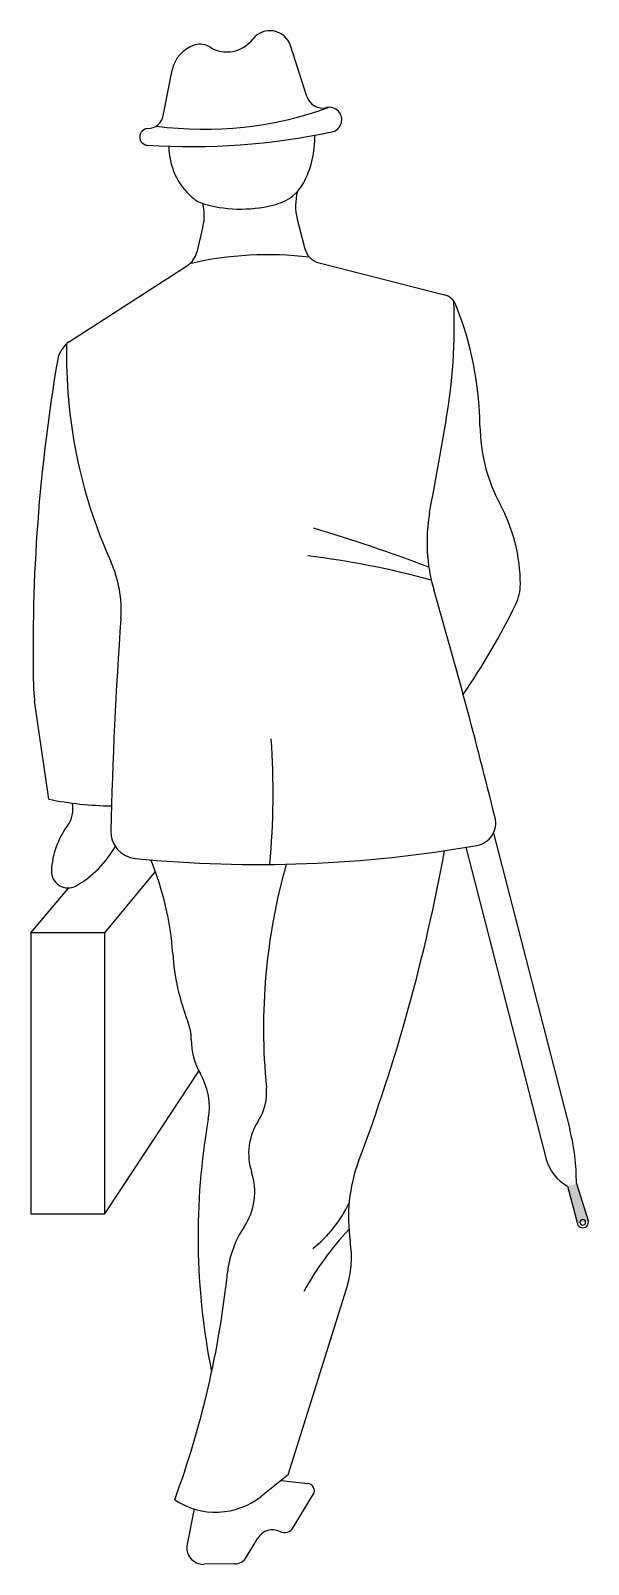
# Model space of a CAD drawing. Extents: x -8.1 to 18.1, y 1.6 to 73.9.
import ezdxf

# ---------------------------------------------------------------- set-up
doc = ezdxf.new("R2010")
doc.units = 0
doc.layers.get('0').update_dxf_attribs({"linetype": 'CONTINUOUS'})

msp = doc.modelspace()

# ---------------------------------------------------------------- linework, layer by layer
for p, q in [((4.87, 70.765), (4.102, 73.157)), ((-1.888, 69.859), (-1.471, 71.995)), ((4.422, 64.991), (4.78, 63.594)), ((-0.017, 64.638), (-0.31, 63.43)), ((5.447, 62.928), (11.354, 61.424)), ((-6.303, 59.219), (-0.753, 62.807)), ((-7.283, 37.675), (-7.945, 42.299)), ((12.363, 35.411), (16.15, 20.734)), ((13.661, 36.078), (17.254, 22.144)), ((-4.646, 31.391), (-2.26, 34.265)), ((-8.132, 31.391), (-6.342, 33.498)), ((-4.646, 31.391), (-8.132, 31.391)), ((-8.132, 31.391), (-8.132, 18.148)), ((-4.646, 18.148), (-4.646, 31.391)), ((-4.646, 18.148), (-0.205, 24.863)), ((17.567, 19.578), (18.118, 17.834)), ((17.148, 19.449), (17.615, 17.688)), ((-8.132, 18.148), (-4.646, 18.148)), ((3.993, 5.858), (6.746, 14.625)), ((3.993, 5.858), (2.736, 4.859)), ((3.658, 5.591), (4.922, 5.46)), ((4.234, 3.377), (5.179, 4.941)), ((-0.429, 4.256), (-0.763, 2.591)), ((2.037, 1.995), (2.57, 2.885)), ((1.469, 1.668), (0.018, 1.65))]:
    msp.add_line(p, q)
msp.add_lwpolyline([(17.737, 17.755, 1), (18, 17.755, 1)], format="xyb", close=True)
for centre, radius, start, end in [((3.136, 72.846), 1.015, 17.80136, 142.5802), ((0.055, 71.697), 1.556, 106.7287, 168.9594), ((-0.148, 72.375), 0.849, 58.01824, 106.7287), ((1.113, 74.394), 1.533, 238.0182, 322.5802), ((0.052, 86.405), 17.186, 262.4077, 289.9817), ((5.62, 71.006), 0.788, 197.8014, 283.2206), ((5.934, 69.67), 0.584, 281.9548, 103.2206), ((-2.627, 70.003), 0.753, 271.1677, 348.9594), ((-2.604, 68.857), 0.393, 91.16773, 266.4122), ((-0.614, 100.596), 32.194, 266.4122, 281.9548), ((0.868, 68.776), 4.379, 331.438, 2.12787), ((1.567, 68.426), 3.193, 180.1648, 229.0965), ((2.931, 67.653), 2.029, 285.7471, 331.438), ((0.524, 67.222), 1.6, 229.0965, 255.017), ((-2.146, 65.155), 2.191, 346.364, 14.98611), ((6.893, 65.625), 2.551, 165.0412, 194.3756), ((1.755, 71.823), 6.362, 255.017, 285.7471), ((5.675, 63.823), 0.923, 194.3756, 255.7158), ((-1.313, 63.674), 1.032, 302.8764, 346.364), ((3.058, 47.026), 16.287, 83.17022, 103.1381), ((11.16, 60.662), 0.786, 21.93706, 75.71577), ((-14.443, 59.991), 26.261, 349.9398, 2.48165), ((-2.666, 55.094), 15.692, 0.57288, 21.93706), ((-5.622, 58.165), 1.255, 122.8764, 170.2336), ((17.216, 58.577), 23.66, 178.6874, 204.2114), ((72.205, 44.769), 80.227, 170.2336, 181.2786), ((-1832.939, 382.61), 1873.153, 349.8082, 349.9398), ((20.963, 55.33), 7.938, 180.573, 208.3196), ((6.936, 47.771), 7.995, 0.1886, 28.31964), ((18.46, 49.765), 7.927, 169.8082, 196.2024), ((-18.041, -27.28), 81.113, 69.31, 73.36164), ((0.366, 10.714), 38.684, 74.45138, 83.2492), ((-9.474, 46.576), 5.604, 355.9113, 24.21142), ((12.801, 47.791), 2.13, 334.0952, 0.1886), ((-257.207, -30.336), 279.142, 13.91776, 16.20236), ((-14.417, 61.01), 32.389, 325.3768, 334.0952), ((203.65, 31.341), 208.064, 175.9113, 178.668), ((-2.309, 43.106), 5.693, 181.2786, 188.151), ((-36.169, 37.985), 39.452, 355.0802, 3.68803), ((-4.126, 53.303), 15.944, 258.5808, 269.2798), ((-7.488, 37.22), 1.348, 323.5962, 11.5498), ((-3.278, 34.117), 3.882, 143.5962, 177.0227), ((-3.085, 36.148), 1.273, 178.668, 264.4191), ((12.706, 36.55), 1.065, 279.992, 13.91776), ((-8.366, 37.79), 4.818, 299.5364, 330.9961), ((2.574, 94.061), 59.461, 264.4191, 279.992), ((-14.952, 29.561), 13.536, 3.5976, 22.83605), ((-72.118, 50.482), 84.857, 339.3992, 349.6605), ((-6.376, 34.278), 0.781, 177.0227, 299.5364), ((31.227, 26.893), 28.394, 164.2203, 185.6281), ((9.092, 31.073), 10.555, 183.5976, 201.4594), ((-2.885, 26.364), 2.314, 359.9672, 21.45936), ((2.675, 26.361), 3.246, 179.9672, 209.888), ((-2.898, 23.159), 3.181, 349.9743, 29.88798), ((0.509, 23.866), 2.472, 327.0925, 5.62811), ((31.564, 17.066), 31.815, 169.9743, 191.5292), ((4.949, 20.993), 2.816, 147.0925, 198.2247), ((7.66, 19.67), 9.908, 359.4678, 14.45963), ((14.319, 17.991), 7.486, 159.3992, 188.6482), ((18.134, 21.246), 2.049, 194.466, 241.2535), ((-0.534, 19.187), 2.956, 326.1048, 18.22471), ((1.461, 21.212), 5.973, 308.1917, 334.7813), ((5.874, 14.883), 4.763, 146.1048, 173.9708), ((17.592, 7.363), 14.708, 136.8877, 150.991), ((17.869, 17.755), 0.262, 194.8484, 17.54184), ((1.996, 16.117), 4.979, 342.5629, 8.64819), ((-43.303, 20.077), 44.687, 339.8621, 353.9708), ((4.886, 5.119), 0.343, 328.8444, 84.04068), ((0.58, 7.57), 3.464, 236.1804, 308.4963), ((3.257, 2.474), 0.801, 63.9194, 149.1181), ((3.821, 3.627), 0.482, 243.9194, 328.8444), ((0.008, 2.436), 0.787, 168.6643, 270.7371), ((1.461, 2.34), 0.672, 270.7371, 329.1181)]:
    msp.add_arc(centre, radius, start, end)
msp.add_solid([(17.148, 19.449), (17.567, 19.578), (17.615, 17.688), (18.118, 17.834)])

doc.saveas('drawing.dxf')
